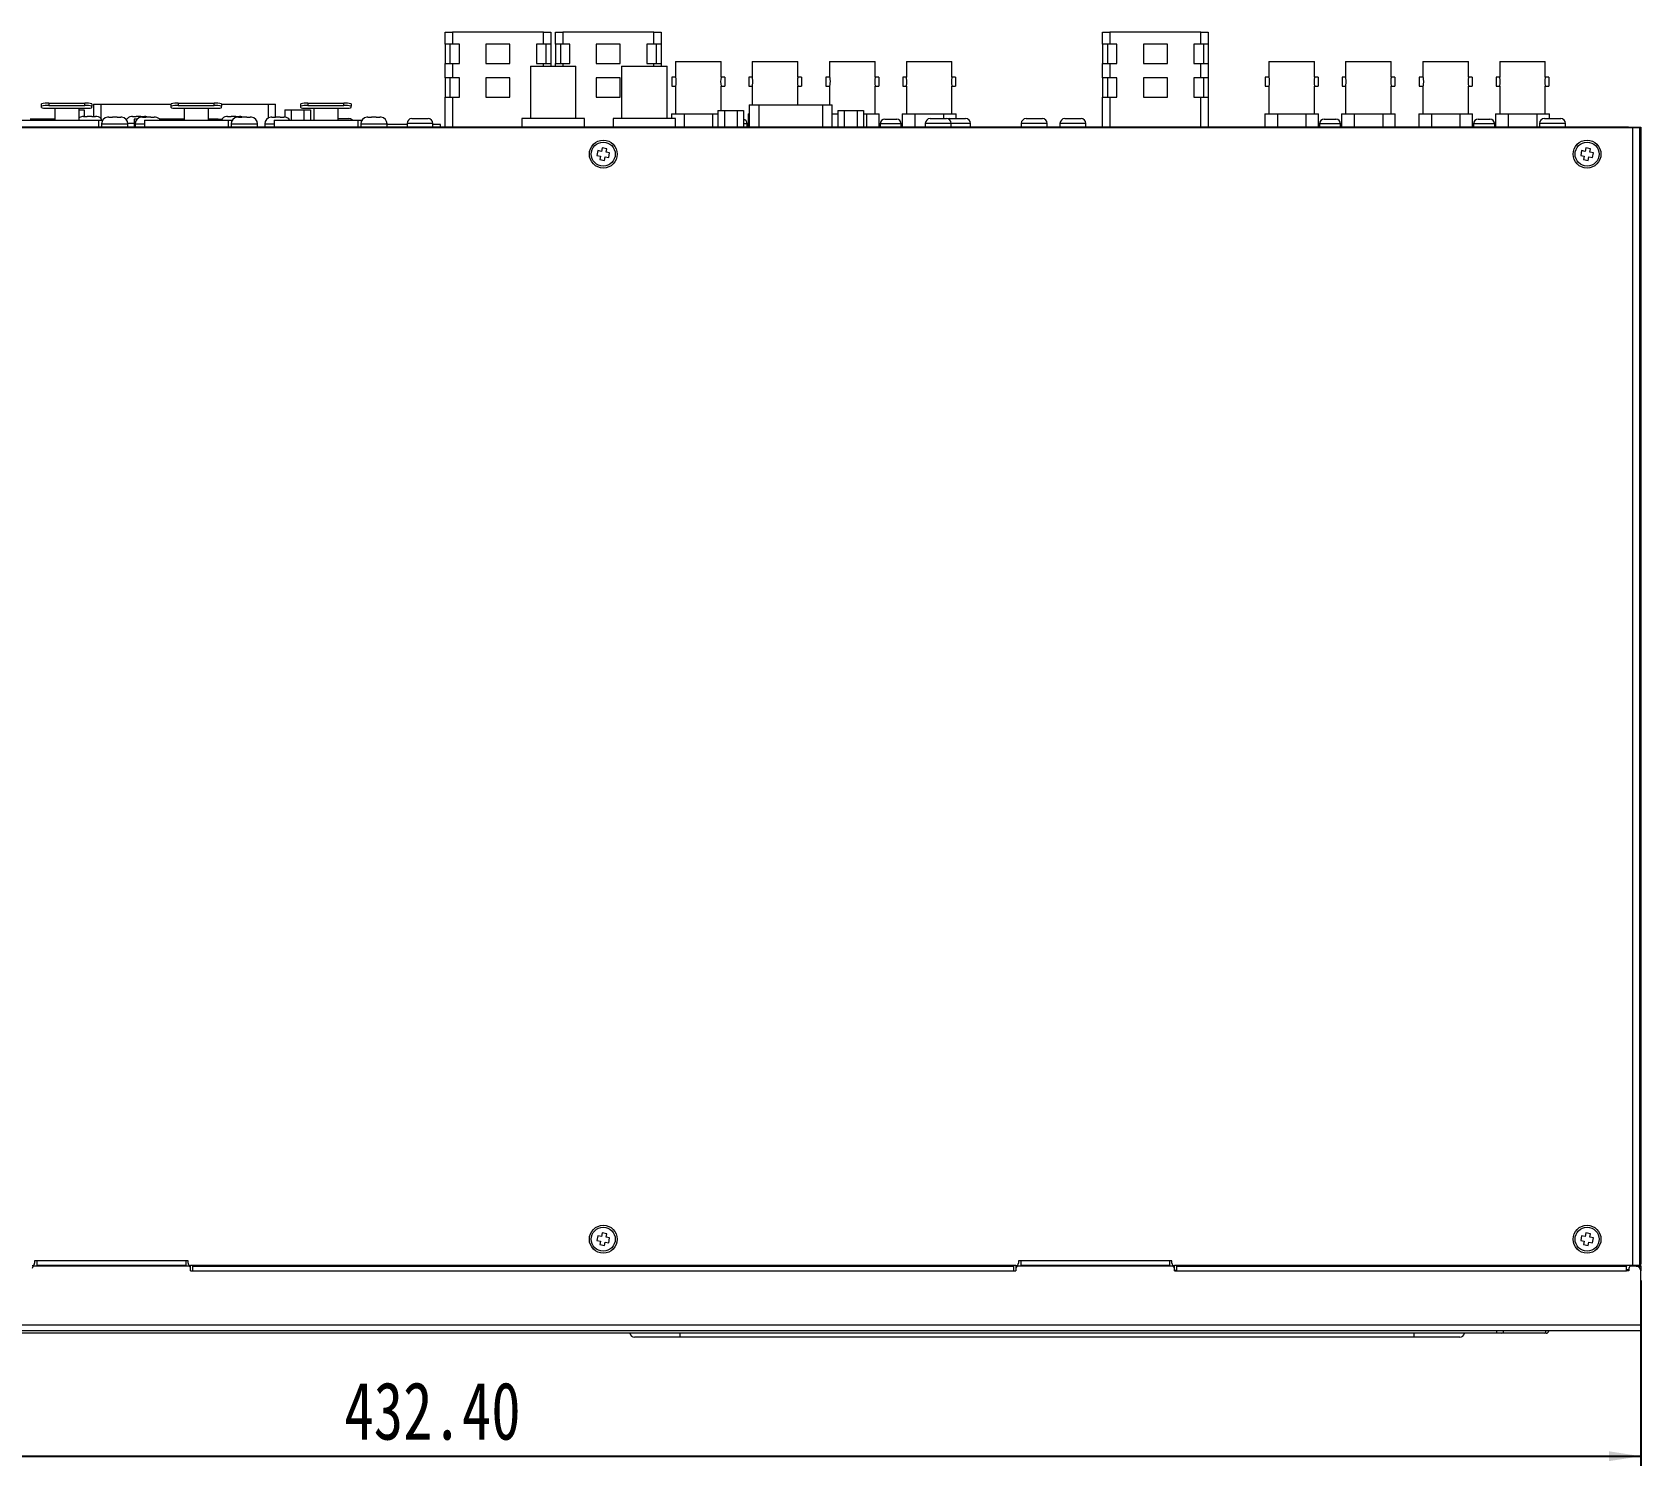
# Model space of a CAD drawing. Header units: millimetres. Extents: x 5 to 589, y 5 to 415.
# Drawn here: x 131.5 to 299.1, y 101.2 to 250.5 of the extents above; entities that cross this region are included whole.
import ezdxf

# ---------------------------------------------------------------- set-up
doc = ezdxf.new("R2010")
doc.units = ezdxf.units.MM
doc.styles.add('SLDTEXTSTYLE0', font='TXT', dxfattribs={"width": 0.75})
doc.dimstyles.new('SLDDIMSTYLE2', dxfattribs={"dimtxt": 6, "dimasz": 3.302, "dimexe": 0, "dimexo": 0.0625, "dimgap": 1.5, "dimtad": 1, "dimlfac": 2, "dimrnd": 1e-09, "dimzin": 4, "dimdsep": 46, "dimtxsty": 'SLDTEXTSTYLE0', "dimsah": 1, "dimcen": 0.09, "dimadec": 0, "dimazin": 1, "dimtfac": 1, "dimtofl": 0, "dimtmove": 0, "dimatfit": 3, "dimfxl": 1, "dimfrac": 2, "dimtolj": 1, "dimtzin": 12, "dimarcsym": 0})

# ---------------------------------------------------------------- blocks, each defined once
blk = doc.blocks.new('_D_2')
for p, q in [((82.92, 120.49), (82.92, 101.19)), ((299.12, 120.49), (299.12, 101.19)), ((82.92, 102.19), (299.12, 102.19))]:
    blk.add_line(p, q)
for points in [[(82.92, 102.19), (86.23, 101.68), (86.23, 102.7)], [(299.12, 102.19), (295.82, 102.7), (295.82, 101.68)]]:
    blk.add_solid(points)
at = {"insert": (164.05, 109.92), "char_height": 6, "attachment_point": 1, "style": 'SLDTEXTSTYLE0'}
blk.add_mtext('432.40', dxfattribs=at)

msp = doc.modelspace()

# ---------------------------------------------------------------- linework, layer by layer
at = {"color": 7, "linetype": 'Continuous', "lineweight": 15}
for p, q in [((174.5513, 249.2405), (174.5513, 250.4905)), ((174.5513, 250.4905), (175.3013, 250.4905)), ((175.3013, 250.4905), (175.3013, 249.2405)), ((184.8013, 250.4905), (175.3013, 250.4905)), ((184.8013, 249.2405), (184.8013, 250.4905)), ((184.8013, 250.4905), (185.5513, 250.4905)), ((185.5513, 250.4905), (185.5513, 249.2405)), ((186.0513, 249.2405), (186.0513, 250.4905)), ((186.0513, 250.4905), (186.8013, 250.4905)), ((186.8013, 250.4905), (186.8013, 249.2405)), ((196.3013, 250.4905), (186.8013, 250.4905)), ((196.3013, 249.2405), (196.3013, 250.4905)), ((196.3013, 250.4905), (197.0513, 250.4905)), ((197.0513, 250.4905), (197.0513, 249.2405)), ((243.0459, 249.2405), (243.0459, 250.4905)), ((243.0459, 250.4905), (243.7959, 250.4905)), ((243.7959, 250.4905), (243.7959, 249.2405)), ((253.2959, 250.4905), (243.7959, 250.4905)), ((253.2959, 249.2405), (253.2959, 250.4905)), ((253.2959, 250.4905), (254.0459, 250.4905)), ((254.0459, 250.4905), (254.0459, 249.2405)), ((175.3013, 249.2405), (174.5513, 249.2405)), ((174.5513, 249.2405), (174.5513, 247.2405)), ((175.0513, 249.2405), (175.0513, 247.2405)), ((176.0513, 249.2405), (175.3013, 249.2405)), ((176.0513, 247.2405), (176.0513, 249.2405)), ((181.3013, 249.2405), (178.8013, 249.2405)), ((178.8013, 249.2405), (178.8013, 247.2405)), ((181.3013, 247.2405), (181.3013, 249.2405)), ((184.8013, 249.2405), (184.0513, 249.2405)), ((184.0513, 249.2405), (184.0513, 247.2405)), ((185.5513, 249.2405), (184.8013, 249.2405)), ((185.0513, 249.2405), (185.0513, 247.2405)), ((185.5513, 249.2405), (185.5513, 247.2405)), ((186.8013, 249.2405), (186.0513, 249.2405)), ((186.0513, 249.2405), (186.0513, 247.2405)), ((186.5513, 249.2405), (186.5513, 247.2405)), ((187.5513, 249.2405), (186.8013, 249.2405)), ((187.5513, 247.2405), (187.5513, 249.2405)), ((192.8013, 249.2405), (190.3013, 249.2405)), ((190.3013, 249.2405), (190.3013, 247.2405)), ((192.8013, 247.2405), (192.8013, 249.2405)), ((196.3013, 249.2405), (195.5513, 249.2405)), ((195.5513, 249.2405), (195.5513, 247.2405)), ((197.0513, 249.2405), (196.3013, 249.2405)), ((196.5513, 249.2405), (196.5513, 247.2405)), ((197.0513, 249.2405), (197.0513, 247.2405)), ((243.7959, 249.2405), (243.0459, 249.2405)), ((243.0459, 249.2405), (243.0459, 247.2405)), ((243.5459, 249.2405), (243.5459, 247.2405)), ((244.5459, 249.2405), (243.7959, 249.2405)), ((244.5459, 247.2405), (244.5459, 249.2405)), ((249.7959, 249.2405), (247.2959, 249.2405)), ((247.2959, 249.2405), (247.2959, 247.2405)), ((249.7959, 247.2405), (249.7959, 249.2405)), ((252.5459, 249.2405), (252.5459, 247.2405)), ((253.2959, 249.2405), (252.5459, 249.2405)), ((254.0459, 249.2405), (253.2959, 249.2405)), ((253.5459, 249.2405), (253.5459, 247.2405)), ((254.0459, 249.2405), (254.0459, 247.2405)), ((174.5513, 245.7405), (174.5513, 247.2405)), ((174.5513, 247.2405), (175.3013, 247.2405)), ((175.3013, 247.2405), (175.3013, 245.7405)), ((175.3013, 247.2405), (176.0513, 247.2405)), ((178.8013, 247.2405), (181.3013, 247.2405)), ((183.4263, 246.9405), (183.4263, 241.4905)), ((183.4263, 246.9405), (188.1763, 246.9405)), ((184.0513, 247.2405), (184.8013, 247.2405)), ((184.8013, 247.2405), (185.5513, 247.2405)), ((185.5513, 247.2405), (185.5513, 246.9405)), ((186.0513, 246.9405), (186.0513, 247.2405)), ((186.0513, 247.2405), (186.8013, 247.2405)), ((186.8013, 247.2405), (187.5513, 247.2405)), ((188.1763, 241.4905), (188.1763, 246.9405)), ((190.3013, 247.2405), (192.8013, 247.2405)), ((192.9263, 246.9405), (192.9263, 241.4905)), ((192.9263, 246.9405), (197.6763, 246.9405)), ((195.5513, 247.2405), (196.3013, 247.2405)), ((196.3013, 247.2405), (197.0513, 247.2405)), ((197.0513, 247.2405), (197.0513, 246.9405)), ((197.6763, 241.4905), (197.6763, 246.9405)), ((198.5513, 247.4405), (198.5513, 245.8155)), ((198.5513, 247.4405), (203.3013, 247.4405)), ((203.3013, 245.8155), (203.3013, 247.4405)), ((206.5513, 247.4405), (206.5513, 245.8093)), ((206.5513, 247.4405), (211.3013, 247.4405)), ((211.3013, 245.8155), (211.3013, 247.4405)), ((214.6013, 247.4405), (214.6013, 245.8155)), ((214.6013, 247.4405), (219.3513, 247.4405)), ((219.3513, 245.8155), (219.3513, 247.4405)), ((222.6013, 247.4405), (222.6013, 245.8093)), ((222.6013, 247.4405), (227.3513, 247.4405)), ((227.3513, 245.8155), (227.3513, 247.4405)), ((243.0459, 245.7405), (243.0459, 247.2405)), ((243.0459, 247.2405), (243.7959, 247.2405)), ((243.7959, 247.2405), (243.7959, 245.7405)), ((243.7959, 247.2405), (244.5459, 247.2405)), ((247.2959, 247.2405), (249.7959, 247.2405)), ((252.5459, 247.2405), (253.2959, 247.2405)), ((253.2959, 245.7405), (253.2959, 247.2405)), ((253.2959, 247.2405), (254.0459, 247.2405)), ((254.0459, 247.2405), (254.0459, 245.7405)), ((260.3709, 247.4405), (260.3709, 245.8155)), ((260.3709, 247.4405), (265.1209, 247.4405)), ((265.1209, 245.8155), (265.1209, 247.4405)), ((268.3709, 247.4405), (268.3709, 245.8093)), ((268.3709, 247.4405), (273.1209, 247.4405)), ((273.1209, 245.8155), (273.1209, 247.4405)), ((276.4209, 247.4405), (276.4209, 245.8155)), ((276.4209, 247.4405), (281.1709, 247.4405)), ((281.1709, 245.8155), (281.1709, 247.4405)), ((284.4209, 247.4405), (284.4209, 245.8093)), ((284.4209, 247.4405), (289.1709, 247.4405)), ((289.1709, 245.8155), (289.1709, 247.4405)), ((175.3013, 245.7405), (174.5513, 245.7405)), ((174.5513, 245.7405), (174.5513, 243.7405)), ((175.0513, 245.7405), (175.0513, 243.7405)), ((176.0513, 245.7405), (175.3013, 245.7405)), ((176.0513, 243.7405), (176.0513, 245.7405)), ((178.8013, 245.7405), (178.8013, 243.7405)), ((181.3013, 245.7405), (178.8013, 245.7405)), ((181.3013, 243.7405), (181.3013, 245.7405)), ((190.3013, 245.7405), (190.3013, 243.7405)), ((192.8013, 245.7405), (190.3013, 245.7405)), ((192.8013, 243.7405), (192.8013, 245.7405)), ((198.5513, 245.8155), (198.1763, 245.8155)), ((198.1763, 245.8155), (198.1763, 244.8655)), ((198.1763, 244.8655), (198.5525, 244.8655)), ((198.5513, 244.8717), (198.5513, 241.9905)), ((203.3001, 244.8655), (203.6763, 244.8655)), ((203.6763, 245.8155), (203.3013, 245.8155)), ((203.3013, 242.3405), (203.3013, 244.8717)), ((203.6763, 245.8155), (203.6763, 244.8655)), ((206.5525, 245.8155), (206.1763, 245.8155)), ((206.1763, 245.8155), (206.1763, 244.8655)), ((206.1763, 244.8655), (206.5513, 244.8655)), ((206.5513, 244.8655), (206.5513, 242.9405)), ((211.3001, 244.8655), (211.6763, 244.8655)), ((211.6763, 245.8155), (211.3013, 245.8155)), ((211.3013, 242.9405), (211.3013, 244.8717)), ((211.6763, 245.8155), (211.6763, 244.8655)), ((214.6013, 245.8155), (214.2263, 245.8155)), ((214.2263, 245.8155), (214.2263, 244.8655)), ((214.2263, 244.8655), (214.6025, 244.8655)), ((214.6013, 244.8717), (214.6013, 242.9405)), ((219.3501, 244.8655), (219.7263, 244.8655)), ((219.7263, 245.8155), (219.3513, 245.8155)), ((219.3513, 241.9905), (219.3513, 244.8717)), ((219.7263, 245.8155), (219.7263, 244.8655)), ((222.6025, 245.8155), (222.2263, 245.8155)), ((222.2263, 245.8155), (222.2263, 244.8655)), ((222.2263, 244.8655), (222.6013, 244.8655)), ((222.6013, 244.8655), (222.6013, 241.9905)), ((227.3501, 244.8655), (227.7263, 244.8655)), ((227.7263, 245.8155), (227.3513, 245.8155)), ((227.3513, 241.9905), (227.3513, 244.8717)), ((227.7263, 245.8155), (227.7263, 244.8655)), ((243.7959, 245.7405), (243.0459, 245.7405)), ((243.0459, 245.7405), (243.0459, 243.7405)), ((243.5459, 245.7405), (243.5459, 243.7405)), ((244.5459, 245.7405), (243.7959, 245.7405)), ((244.5459, 243.7405), (244.5459, 245.7405)), ((247.2959, 245.7405), (247.2959, 243.7405)), ((249.7959, 245.7405), (247.2959, 245.7405)), ((249.7959, 243.7405), (249.7959, 245.7405)), ((253.2959, 245.7405), (252.5459, 245.7405)), ((252.5459, 245.7405), (252.5459, 243.7405)), ((254.0459, 245.7405), (253.2959, 245.7405)), ((253.5459, 245.7405), (253.5459, 243.7405)), ((254.0459, 245.7405), (254.0459, 243.7405)), ((260.3709, 245.8155), (259.9959, 245.8155)), ((259.9959, 245.8155), (259.9959, 244.8655)), ((259.9959, 244.8655), (260.3722, 244.8655)), ((260.3709, 244.8717), (260.3709, 241.9905)), ((265.1197, 244.8655), (265.4959, 244.8655)), ((265.4959, 245.8155), (265.1209, 245.8155)), ((265.1209, 241.9905), (265.1209, 244.8717)), ((265.4959, 245.8155), (265.4959, 244.8655)), ((268.3722, 245.8155), (267.9959, 245.8155)), ((267.9959, 245.8155), (267.9959, 244.8655)), ((267.9959, 244.8655), (268.3709, 244.8655)), ((268.3709, 244.8655), (268.3709, 241.9905)), ((273.1197, 244.8655), (273.4959, 244.8655)), ((273.4959, 245.8155), (273.1209, 245.8155)), ((273.1209, 241.9905), (273.1209, 244.8717)), ((273.4959, 245.8155), (273.4959, 244.8655)), ((276.4209, 245.8155), (276.0459, 245.8155)), ((276.0459, 245.8155), (276.0459, 244.8655)), ((276.0459, 244.8655), (276.4222, 244.8655)), ((276.4209, 244.8717), (276.4209, 241.9905)), ((281.1697, 244.8655), (281.5459, 244.8655)), ((281.5459, 245.8155), (281.1709, 245.8155)), ((281.1709, 241.9905), (281.1709, 244.8717)), ((281.5459, 245.8155), (281.5459, 244.8655)), ((284.4222, 245.8155), (284.0459, 245.8155)), ((284.0459, 245.8155), (284.0459, 244.8655)), ((284.0459, 244.8655), (284.4209, 244.8655)), ((284.4209, 244.8655), (284.4209, 241.9905)), ((289.1697, 244.8655), (289.5459, 244.8655)), ((289.5459, 245.8155), (289.1709, 245.8155)), ((289.1709, 241.9905), (289.1709, 244.8717)), ((289.5459, 245.8155), (289.5459, 244.8655)), ((132.5013, 242.7866), (132.5013, 243.0356)), ((133.2513, 243.101), (133.2513, 242.8519)), ((133.2513, 243.101), (137.0013, 243.101)), ((137.0013, 242.8519), (137.0013, 243.101)), ((137.7513, 243.0356), (137.7513, 242.7866)), ((146.0013, 242.7866), (146.0013, 243.0356)), ((146.7513, 243.101), (146.7513, 242.8519)), ((146.7513, 243.101), (150.5013, 243.101)), ((150.5013, 242.8519), (150.5013, 243.101)), ((151.2513, 243.0356), (151.2513, 242.7866)), ((159.5013, 242.7866), (159.5013, 243.0356)), ((160.2513, 243.101), (160.2513, 242.8519)), ((160.2513, 243.101), (164.0013, 243.101)), ((164.0013, 242.8519), (164.0013, 243.101)), ((164.7513, 243.0356), (164.7513, 242.7866)), ((174.5513, 240.5905), (174.5513, 243.7405)), ((174.5513, 243.7405), (175.3013, 243.7405)), ((175.3013, 243.7405), (176.0513, 243.7405)), ((178.8013, 243.7405), (181.3013, 243.7405)), ((190.3013, 243.7405), (192.8013, 243.7405)), ((243.0459, 240.5905), (243.0459, 243.7405)), ((243.0459, 243.7405), (243.7959, 243.7405)), ((243.7959, 243.7405), (244.5459, 243.7405)), ((247.2959, 243.7405), (249.7959, 243.7405)), ((252.5459, 243.7405), (253.2959, 243.7405)), ((253.2959, 243.7405), (254.0459, 243.7405)), ((254.0459, 243.7405), (254.0459, 240.5905)), ((133.8763, 241.4155), (131.3129, 241.4155)), ((132.5013, 242.6342), (132.5013, 242.7866)), ((132.6923, 242.5905), (133.8763, 242.5905)), ((133.2513, 242.8519), (137.0013, 242.8519)), ((133.8763, 242.5905), (136.3763, 242.5905)), ((133.8763, 242.5905), (133.8763, 241.3405)), ((136.3763, 242.5905), (137.5603, 242.5905)), ((136.3763, 242.5905), (136.3763, 241.3405)), ((136.3763, 242.3905), (136.9542, 242.3905)), ((136.8842, 241.7155), (137.2563, 241.7155)), ((136.9542, 242.3905), (136.9542, 241.7155)), ((137.2584, 241.7063), (137.2563, 241.7155)), ((137.7513, 242.6342), (137.7513, 242.7866)), ((137.7563, 241.7155), (137.7542, 241.7063)), ((137.7563, 241.7155), (138.1284, 241.7155)), ((137.9259, 242.9905), (137.9259, 241.7155)), ((137.9259, 242.9905), (138.6759, 242.9905)), ((138.25, 241.7063), (138.1284, 241.7155)), ((138.6759, 242.9905), (146.0013, 242.9905)), ((139.5042, 241.6405), (139.3826, 241.6313)), ((139.5042, 241.6405), (139.8763, 241.6405)), ((139.8784, 241.6313), (139.8763, 241.6405)), ((140.3763, 241.6405), (140.3742, 241.6313)), ((140.3763, 241.6405), (140.7484, 241.6405)), ((140.87, 241.6313), (140.7484, 241.6405)), ((141.9842, 241.7155), (142.3563, 241.7155)), ((142.1563, 241.4155), (142.1563, 240.5905)), ((142.4397, 241.4155), (142.1563, 241.4155)), ((142.3584, 241.7063), (142.3563, 241.7155)), ((142.8563, 241.7155), (142.8542, 241.7063)), ((142.8563, 241.7155), (143.2284, 241.7155)), ((143.0042, 241.6405), (142.8826, 241.6313)), ((143.0042, 241.6405), (143.3763, 241.6405)), ((143.35, 241.7063), (143.2284, 241.7155)), ((143.3784, 241.6313), (143.3763, 241.6405)), ((143.8763, 241.6405), (143.8742, 241.6313)), ((143.8763, 241.6405), (144.2484, 241.6405)), ((144.37, 241.6313), (144.2484, 241.6405)), ((147.3763, 241.4155), (144.8129, 241.4155)), ((146.0013, 242.6342), (146.0013, 242.7866)), ((146.1923, 242.5905), (147.3763, 242.5905)), ((146.7513, 242.8519), (150.5013, 242.8519)), ((147.3763, 242.5905), (149.8763, 242.5905)), ((147.3763, 242.5905), (147.3763, 241.3405)), ((149.8763, 242.5905), (151.0603, 242.5905)), ((149.8763, 242.5905), (149.8763, 241.3405)), ((150.9104, 241.4155), (149.8763, 241.4155)), ((150.9104, 241.3405), (150.9104, 241.4155)), ((150.9104, 241.4155), (151.259, 241.4155)), ((151.2513, 242.9905), (156.1267, 242.9905)), ((151.2513, 242.6342), (151.2513, 242.7866)), ((151.8842, 241.7155), (152.2563, 241.7155)), ((152.2584, 241.7063), (152.2563, 241.7155)), ((152.7563, 241.7155), (152.7542, 241.7063)), ((152.7563, 241.7155), (153.1284, 241.7155)), ((153.0042, 241.6405), (152.8826, 241.6313)), ((153.0042, 241.6405), (153.3763, 241.6405)), ((153.25, 241.7063), (153.1284, 241.7155)), ((153.3784, 241.6313), (153.3763, 241.6405)), ((153.8763, 241.6405), (153.8742, 241.6313)), ((153.8763, 241.6405), (154.2484, 241.6405)), ((154.37, 241.6313), (154.2484, 241.6405)), ((156.1267, 242.9905), (156.8767, 242.9905)), ((156.5042, 241.6405), (156.3826, 241.6313)), ((156.5042, 241.6405), (156.8763, 241.6405)), ((156.8784, 241.6313), (156.8763, 241.6405)), ((156.8767, 241.6405), (156.8767, 242.9905)), ((157.3763, 241.6405), (157.3742, 241.6313)), ((157.3763, 241.6405), (157.7484, 241.6405)), ((157.87, 241.6313), (157.7484, 241.6405)), ((157.8484, 242.3905), (157.8484, 241.6337)), ((157.8484, 242.3905), (158.5124, 242.3905)), ((158.5124, 242.3905), (158.5124, 241.3405)), ((158.5124, 242.3905), (159.8403, 242.3905)), ((159.5013, 242.6342), (159.5013, 242.7866)), ((159.6923, 242.5905), (160.8763, 242.5905)), ((159.8403, 242.3905), (159.8403, 241.3405)), ((159.8403, 242.3905), (160.5042, 242.3905)), ((160.2513, 242.8519), (164.0013, 242.8519)), ((160.5042, 242.3905), (160.5042, 241.3405)), ((160.8763, 242.5905), (163.3763, 242.5905)), ((160.8763, 242.5905), (160.8763, 241.3405)), ((163.3763, 242.5905), (164.5603, 242.5905)), ((163.3763, 242.5905), (163.3763, 241.3405)), ((163.3763, 241.4905), (164.5263, 241.4905)), ((164.7513, 242.6342), (164.7513, 242.7866)), ((166.5042, 241.6405), (166.3826, 241.6313)), ((166.5042, 241.6405), (166.8763, 241.6405)), ((166.8784, 241.6313), (166.8763, 241.6405)), ((167.3763, 241.6405), (167.3742, 241.6313)), ((167.3763, 241.6405), (167.7484, 241.6405)), ((167.87, 241.6313), (167.7484, 241.6405)), ((171.0763, 241.4905), (172.7253, 241.4905)), ((172.7253, 241.4905), (172.7763, 241.4905)), ((182.5513, 241.4905), (182.5513, 240.5905)), ((185.8013, 241.4905), (182.5513, 241.4905)), ((189.0513, 241.4905), (185.8013, 241.4905)), ((189.0513, 240.5905), (189.0513, 241.4905)), ((192.0513, 241.4905), (192.0513, 240.5905)), ((195.3013, 241.4905), (192.0513, 241.4905)), ((198.5513, 241.4905), (195.3013, 241.4905)), ((198.1263, 241.9905), (198.1263, 241.4905)), ((198.1263, 241.9905), (199.4433, 241.9905)), ((198.5513, 240.5905), (198.5513, 241.4905)), ((199.4433, 241.9905), (199.4433, 240.5905)), ((199.4433, 241.9905), (200.9263, 241.9905)), ((200.9263, 241.9905), (202.4093, 241.9905)), ((202.4093, 241.9905), (202.4093, 240.5905)), ((202.4093, 241.9905), (202.9734, 241.9905)), ((202.9734, 242.3405), (202.9734, 240.5905)), ((202.9734, 242.3405), (203.6374, 242.3405)), ((203.6374, 242.3405), (203.6374, 240.5905)), ((203.6374, 242.3405), (204.9653, 242.3405)), ((204.9653, 242.3405), (204.9653, 240.5905)), ((204.9653, 242.3405), (205.6292, 242.3405)), ((205.6292, 242.3405), (205.6292, 240.5905)), ((206.1263, 241.9905), (206.1263, 240.5905)), ((206.1263, 241.9905), (206.2326, 241.9905)), ((206.2326, 242.9405), (206.2326, 240.5905)), ((206.2326, 242.9405), (207.2326, 242.9405)), ((207.2326, 242.9405), (213.87, 242.9405)), ((213.87, 242.9405), (214.87, 242.9405)), ((214.87, 240.5905), (214.87, 242.9405)), ((214.87, 241.9905), (215.4933, 241.9905)), ((215.4734, 242.3405), (215.4734, 240.5905)), ((215.4734, 242.3405), (216.1374, 242.3405)), ((216.1374, 242.3405), (216.1374, 240.5905)), ((216.1374, 242.3405), (217.4653, 242.3405)), ((217.4653, 242.3405), (217.4653, 240.5905)), ((217.4653, 242.3405), (218.1292, 242.3405)), ((218.1292, 242.3405), (218.1292, 240.5905)), ((218.1292, 241.9905), (218.4593, 241.9905)), ((218.4593, 241.9905), (218.4593, 240.5905)), ((218.4593, 241.9905), (219.7763, 241.9905)), ((219.7763, 240.5905), (219.7763, 241.9905)), ((220.3513, 241.4351), (220.4309, 241.4405)), ((220.4309, 241.4405), (220.7263, 241.4405)), ((220.7263, 241.4405), (220.7263, 241.4351)), ((220.7263, 241.4351), (221.2263, 241.4351)), ((221.2263, 241.4351), (221.2263, 241.4405)), ((221.2263, 241.4405), (221.5217, 241.4405)), ((221.5217, 241.4405), (221.6013, 241.4351)), ((222.1763, 241.9905), (222.1763, 240.5905)), ((222.1763, 241.9905), (223.4933, 241.9905)), ((223.4933, 241.9905), (223.4933, 240.5905)), ((223.4933, 241.9905), (224.9763, 241.9905)), ((224.9763, 241.9905), (226.4593, 241.9905)), ((225.0763, 241.4905), (226.7253, 241.4905)), ((226.4593, 241.9905), (226.4593, 241.4905)), ((226.4593, 241.9905), (227.7763, 241.9905)), ((226.7253, 241.4905), (226.7763, 241.4905)), ((227.0763, 241.4905), (228.7763, 241.4905)), ((227.7763, 241.4905), (227.7763, 241.9905)), ((235.0734, 241.4905), (236.7224, 241.4905)), ((236.7224, 241.4905), (236.7734, 241.4905)), ((239.1059, 241.4905), (240.7549, 241.4905)), ((240.7549, 241.4905), (240.8059, 241.4905)), ((259.9459, 241.9905), (259.9459, 240.5905)), ((259.9459, 241.9905), (261.2629, 241.9905)), ((261.2629, 241.9905), (261.2629, 240.5905)), ((261.2629, 241.9905), (262.7459, 241.9905)), ((262.7459, 241.9905), (264.229, 241.9905)), ((264.229, 241.9905), (264.229, 240.5905)), ((264.229, 241.9905), (265.5459, 241.9905)), ((265.5459, 240.5905), (265.5459, 241.9905)), ((266.1209, 241.4351), (266.2005, 241.4405)), ((266.2005, 241.4405), (266.4959, 241.4405)), ((266.4959, 241.4405), (266.4959, 241.4351)), ((266.4959, 241.4351), (266.9959, 241.4351)), ((266.9959, 241.4351), (266.9959, 241.4405)), ((266.9959, 241.4405), (267.2914, 241.4405)), ((267.2914, 241.4405), (267.3709, 241.4351)), ((267.9459, 241.9905), (267.9459, 240.5905)), ((267.9459, 241.9905), (269.2629, 241.9905)), ((269.2629, 241.9905), (269.2629, 240.5905)), ((269.2629, 241.9905), (270.7459, 241.9905)), ((270.7459, 241.9905), (272.229, 241.9905)), ((272.229, 241.9905), (272.229, 240.5905)), ((272.229, 241.9905), (273.5459, 241.9905)), ((273.5459, 240.5905), (273.5459, 241.9905)), ((275.9959, 241.9905), (275.9959, 240.5905)), ((275.9959, 241.9905), (277.3129, 241.9905)), ((277.3129, 241.9905), (277.3129, 240.5905)), ((277.3129, 241.9905), (278.7959, 241.9905)), ((278.7959, 241.9905), (280.279, 241.9905)), ((280.279, 241.9905), (280.279, 240.5905)), ((280.279, 241.9905), (281.5959, 241.9905)), ((281.5959, 240.5905), (281.5959, 241.9905)), ((282.1709, 241.4351), (282.2505, 241.4405)), ((282.2505, 241.4405), (282.5459, 241.4405)), ((282.5459, 241.4405), (282.5459, 241.4351)), ((282.5459, 241.4351), (283.0459, 241.4351)), ((283.0459, 241.4351), (283.0459, 241.4405)), ((283.0459, 241.4405), (283.3414, 241.4405)), ((283.3414, 241.4405), (283.4209, 241.4351)), ((283.9959, 241.9905), (283.9959, 240.5905)), ((283.9959, 241.9905), (285.3129, 241.9905)), ((285.3129, 241.9905), (285.3129, 240.5905)), ((285.3129, 241.9905), (286.7959, 241.9905)), ((286.7959, 241.9905), (288.279, 241.9905)), ((288.279, 241.9905), (288.279, 240.5905)), ((288.279, 241.9905), (289.5959, 241.9905)), ((289.0734, 241.4905), (290.7224, 241.4905)), ((289.5959, 241.4905), (289.5959, 241.9905)), ((290.7224, 241.4905), (290.7734, 241.4905)), ((298.2734, 240.5401), (83.7734, 240.5401)), ((297.8234, 240.5905), (84.2234, 240.5905)), ((129.7263, 241.3405), (138.4804, 241.3405)), ((138.4804, 240.5905), (138.4804, 241.3405)), ((138.4804, 241.3405), (138.879, 241.3405)), ((138.7513, 240.9359), (138.7513, 240.5905)), ((141.5013, 240.5905), (141.5013, 240.9359)), ((141.5013, 240.6155), (142.1563, 240.6155)), ((141.8313, 240.6155), (141.8313, 240.5905)), ((142.2513, 240.9359), (142.2513, 240.5905)), ((143.2263, 241.3405), (143.2263, 240.5905)), ((143.2263, 241.3405), (151.9804, 241.3405)), ((151.9804, 240.5905), (151.9804, 241.3405)), ((151.9804, 241.3405), (152.379, 241.3405)), ((152.2513, 240.9359), (152.2513, 240.5905)), ((155.0013, 240.5905), (155.0013, 240.9359)), ((155.7513, 240.9359), (155.7513, 240.5905)), ((156.7263, 241.3405), (156.7263, 240.5905)), ((156.7263, 241.3405), (165.4804, 241.3405)), ((165.4804, 240.5905), (165.4804, 241.3405)), ((165.4804, 241.3405), (165.879, 241.3405)), ((165.7513, 240.9359), (165.7513, 240.5905)), ((168.5013, 240.5905), (168.5013, 240.9359)), ((170.5763, 240.8655), (168.5013, 240.8655)), ((170.5763, 240.9904), (170.5763, 240.5905)), ((173.2763, 240.5905), (173.2763, 240.9904)), ((174.0513, 240.8655), (173.2763, 240.8655)), ((174.0513, 240.5905), (174.0513, 240.8655)), ((206.0263, 240.5905), (206.0263, 240.9405)), ((219.8763, 240.9405), (219.8763, 240.5905)), ((222.0763, 240.5905), (222.0763, 240.9405)), ((224.5763, 240.9904), (224.5763, 240.5905)), ((227.2763, 240.5905), (227.2763, 240.9904)), ((229.2763, 240.5905), (229.2763, 240.9904)), ((234.5734, 240.9904), (234.5734, 240.5905)), ((237.2734, 240.5905), (237.2734, 240.9904)), ((238.6059, 240.9904), (238.6059, 240.5905)), ((241.3059, 240.5905), (241.3059, 240.9904)), ((265.6459, 240.9405), (265.6459, 240.5905)), ((267.8459, 240.5905), (267.8459, 240.9405)), ((281.6959, 240.9405), (281.6959, 240.5905)), ((283.8959, 240.5905), (283.8959, 240.9405)), ((288.5734, 240.9904), (288.5734, 240.5905)), ((291.2734, 240.5905), (291.2734, 240.9904)), ((297.8234, 240.5401), (297.8234, 240.5905)), ((297.8234, 240.5905), (297.9734, 240.5905)), ((297.9734, 240.5905), (298.4734, 240.5905)), ((297.9734, 240.5401), (297.9734, 240.5905)), ((298.2734, 122.0401), (298.2734, 240.5401)), ((299.0234, 240.5401), (298.2734, 240.5401)), ((298.4734, 240.5905), (298.4734, 240.5401)), ((298.4734, 240.5905), (298.6234, 240.5905)), ((298.6234, 240.5905), (299.1234, 240.5905)), ((299.0234, 122.0401), (299.0234, 240.5401)), ((299.1234, 240.5905), (299.1234, 122.2405)), ((190.4558, 238.1519), (190.3629, 237.6606)), ((190.8242, 238.0822), (190.4558, 238.1519)), ((190.8939, 238.4507), (190.8242, 238.0822)), ((191.3852, 238.3578), (190.8939, 238.4507)), ((191.3155, 237.9893), (191.3852, 238.3578)), ((292.9558, 238.1519), (292.8629, 237.6606)), ((293.3242, 238.0822), (292.9558, 238.1519)), ((293.3939, 238.4507), (293.3242, 238.0822)), ((293.8852, 238.3578), (293.3939, 238.4507)), ((293.8155, 237.9893), (293.8852, 238.3578)), ((190.3629, 237.6606), (190.7313, 237.5909)), ((190.7313, 237.5909), (190.6616, 237.2224)), ((190.6616, 237.2224), (191.1529, 237.1295)), ((191.1529, 237.1295), (191.2226, 237.498)), ((191.2226, 237.498), (191.5911, 237.4283)), ((191.684, 237.9196), (191.3155, 237.9893)), ((191.5911, 237.4283), (191.684, 237.9196)), ((292.8629, 237.6606), (293.2313, 237.5909)), ((293.2313, 237.5909), (293.1617, 237.2224)), ((293.1617, 237.2224), (293.6529, 237.1295)), ((293.6529, 237.1295), (293.7226, 237.498)), ((293.7226, 237.498), (294.0911, 237.4283)), ((294.184, 237.9196), (293.8155, 237.9893)), ((294.0911, 237.4283), (294.184, 237.9196)), ((190.4558, 125.1519), (190.3629, 124.6606)), ((190.3629, 124.6606), (190.7313, 124.5909)), ((190.8242, 125.0822), (190.4558, 125.1519)), ((190.7313, 124.5909), (190.6616, 124.2224)), ((190.6616, 124.2224), (191.1529, 124.1295)), ((190.8939, 125.4507), (190.8242, 125.0822)), ((191.3852, 125.3578), (190.8939, 125.4507)), ((191.1529, 124.1295), (191.2226, 124.498)), ((191.2226, 124.498), (191.5911, 124.4283)), ((191.3155, 124.9893), (191.3852, 125.3578)), ((191.684, 124.9196), (191.3155, 124.9893)), ((191.5911, 124.4283), (191.684, 124.9196)), ((292.9558, 125.1519), (292.8629, 124.6606)), ((292.8629, 124.6606), (293.2313, 124.5909)), ((293.3242, 125.0822), (292.9558, 125.1519)), ((293.2313, 124.5909), (293.1617, 124.2224)), ((293.1617, 124.2224), (293.6529, 124.1295)), ((293.3939, 125.4507), (293.3242, 125.0822)), ((293.8852, 125.3578), (293.3939, 125.4507)), ((293.6529, 124.1295), (293.7226, 124.498)), ((293.7226, 124.498), (294.0911, 124.4283)), ((293.8155, 124.9893), (293.8852, 125.3578)), ((294.184, 124.9196), (293.8155, 124.9893)), ((294.0911, 124.4283), (294.184, 124.9196)), ((132.0234, 122.5401), (131.7734, 122.5401)), ((131.7734, 122.5401), (131.7734, 122.2901)), ((147.5234, 122.5401), (132.0234, 122.5401)), ((132.0234, 122.5401), (132.0234, 122.0401)), ((147.7734, 122.5401), (147.5234, 122.5401)), ((147.5234, 122.5401), (147.5234, 122.0401)), ((147.7734, 122.2901), (147.7734, 122.5401)), ((234.5234, 122.5401), (234.2734, 122.5401)), ((234.2734, 122.5401), (234.2734, 122.2901)), ((250.0234, 122.5401), (234.5234, 122.5401)), ((234.5234, 122.5401), (234.5234, 122.0401)), ((250.2734, 122.5401), (250.0234, 122.5401)), ((250.0234, 122.5401), (250.0234, 122.0401)), ((250.2734, 122.2901), (250.2734, 122.5401)), ((147.7734, 121.9905), (131.7734, 121.9905)), ((147.5234, 122.0401), (132.0234, 122.0401)), ((132.0234, 121.9905), (132.0234, 122.0401)), ((147.5234, 122.0401), (147.5234, 121.9905)), ((148.0234, 121.7405), (148.0234, 122.0401)), ((234.0234, 122.0401), (148.0234, 122.0401)), ((148.0234, 121.4905), (148.0234, 121.7405)), ((148.0234, 121.4905), (148.2734, 121.4905)), ((148.2734, 121.9905), (148.2734, 122.0401)), ((148.2734, 121.9905), (233.7734, 121.9905)), ((148.2734, 121.4905), (148.2734, 121.9905)), ((148.2734, 121.4905), (233.7734, 121.4905)), ((233.7734, 122.0401), (233.7734, 121.9905)), ((233.7734, 121.9905), (233.7734, 121.4905)), ((233.7734, 121.4905), (234.0234, 121.4905)), ((234.0234, 122.0401), (234.0234, 121.7405)), ((234.0234, 121.7405), (234.0234, 121.4905)), ((250.2734, 121.9905), (234.2734, 121.9905)), ((250.0234, 122.0401), (234.5234, 122.0401)), ((234.5234, 121.9905), (234.5234, 122.0401)), ((250.0234, 122.0401), (250.0234, 121.9905)), ((250.5234, 121.7405), (250.5234, 122.0401)), ((298.2734, 122.0401), (250.5234, 122.0401)), ((250.5234, 121.4905), (250.5234, 121.7405)), ((250.7734, 121.5405), (250.5234, 121.5405)), ((250.5234, 121.4905), (250.7734, 121.4905)), ((250.7734, 121.9905), (250.7734, 122.0401)), ((250.7734, 121.9905), (297.6234, 121.9905)), ((250.7734, 121.4905), (250.7734, 121.9905)), ((250.7734, 121.4905), (297.6234, 121.4905)), ((297.6234, 122.0401), (297.6234, 121.9905)), ((297.6234, 121.4905), (297.6234, 121.9905)), ((297.6234, 121.6405), (297.8734, 121.6405)), ((297.8734, 121.5405), (297.6234, 121.5405)), ((297.8734, 121.4905), (297.6234, 121.4905)), ((297.8734, 121.7405), (297.8734, 121.4905)), ((298.1234, 121.9905), (298.1234, 122.0401)), ((298.6234, 121.9905), (298.1234, 121.9905)), ((299.0234, 122.0401), (298.2734, 122.0401)), ((298.6234, 122.0401), (298.6234, 121.9905)), ((298.6234, 121.9905), (299.1234, 121.9905)), ((299.0234, 122.2405), (299.1234, 122.2405)), ((299.1234, 121.9905), (299.1234, 122.2405)), ((299.1234, 121.9905), (299.1234, 121.4905)), ((299.1234, 115.8405), (299.1234, 121.4905)), ((299.1234, 115.8405), (82.9234, 115.8405)), ((299.1234, 115.2405), (299.1234, 115.8405)), ((299.1234, 115.2405), (82.9234, 115.2405)), ((284.1092, 114.9905), (97.9376, 114.9905)), ((199.0234, 114.5905), (194.2734, 114.5905)), ((275.5234, 114.5905), (199.0234, 114.5905)), ((280.2734, 114.5905), (275.5234, 114.5905)), ((284.1092, 114.9905), (284.1092, 115.2405)), ((284.6396, 114.9905), (284.1092, 114.9905)), ((289.0538, 114.9905), (284.6396, 114.9905)), ((289.2734, 114.9905), (289.0538, 114.9905))]:
    msp.add_line(p, q, dxfattribs=at)
at = {"color": 8, "linetype": 'Continuous', "lineweight": 15}
for p, q in [((184.8013, 246.9405), (184.8013, 247.2405)), ((186.8013, 247.2405), (186.8013, 246.9405)), ((196.3013, 246.9405), (196.3013, 247.2405)), ((175.3013, 243.7405), (175.3013, 240.5905)), ((243.7959, 243.7405), (243.7959, 240.5905)), ((253.2959, 240.5905), (253.2959, 243.7405)), ((138.6759, 242.9905), (138.6759, 241.5082)), ((156.1267, 242.9905), (156.1267, 241.5589)), ((207.2326, 242.9405), (207.2326, 240.5905)), ((213.87, 242.9405), (213.87, 240.5905)), ((138.7513, 240.9359), (140.1263, 240.9359)), ((140.1263, 240.9359), (141.5013, 240.9359)), ((141.4973, 241.0109), (142.1563, 241.0109)), ((142.2513, 240.9359), (143.2263, 240.9359)), ((152.2513, 240.9359), (153.6263, 240.9359)), ((153.6263, 240.9359), (155.0013, 240.9359)), ((155.7513, 240.9359), (156.7263, 240.9359)), ((165.7513, 240.9359), (167.1263, 240.9359)), ((167.1263, 240.9359), (168.5013, 240.9359)), ((173.2763, 240.9904), (170.5763, 240.9904)), ((206.0263, 240.9405), (205.6292, 240.9405)), ((222.0763, 240.9405), (219.8763, 240.9405)), ((227.2763, 240.9904), (224.5763, 240.9904)), ((229.2763, 240.9904), (227.2763, 240.9904)), ((237.2734, 240.9904), (234.5734, 240.9904)), ((241.3059, 240.9904), (238.6059, 240.9904)), ((267.8459, 240.9405), (265.6459, 240.9405)), ((283.8959, 240.9405), (281.6959, 240.9405)), ((291.2734, 240.9904), (288.5734, 240.9904)), ((298.6234, 240.5905), (298.6234, 240.5401)), ((199.0234, 114.5905), (199.0234, 114.9905)), ((275.5234, 114.5905), (275.5234, 114.9905))]:
    msp.add_line(p, q, dxfattribs=at)
at = {"color": 7, "linetype": 'Continuous', "lineweight": 15, "flags": 128}
for points in [[(143.5825, 241.6457), (143.4792, 241.6858), (143.3532, 241.7113)], [(153.4853, 241.6443), (153.3792, 241.6858), (153.2532, 241.7113)], [(227.0763, 241.4905), (226.9788, 241.4808), (226.9263, 241.4674)], [(297.8234, 240.5905), (297.9698, 240.576), (297.9734, 240.5753)]]:
    msp.add_lwpolyline(points, dxfattribs=at)
at = {"color": 7, "linetype": 'Continuous', "lineweight": 15}
for centre, radius in [((191.0234, 237.7901), 1.45), ((191.0234, 237.7901), 1.25), ((293.5234, 237.7901), 1.45), ((293.5234, 237.7901), 1.25), ((191.0234, 124.7901), 1.45), ((191.0234, 124.7901), 1.25), ((293.5234, 124.7901), 1.45), ((293.5234, 124.7901), 1.25)]:
    msp.add_circle(centre, radius, dxfattribs=at)
for centre, radius, start, end in [((205.651, 245.3405), 2.3973, 168.572472, 191.278382), ((221.7008, 245.3405), 2.397, 168.571415, 191.279552), ((267.4704, 245.3405), 2.397, 168.571191, 191.27955), ((283.5204, 245.3405), 2.397, 168.571191, 191.27955), ((133.0652, 240.9007), 2.2081, 85.165996, 104.796818), ((137.1874, 240.9008), 2.2081, 75.203174, 94.833963), ((146.5652, 240.9008), 2.2081, 85.166037, 104.796826), ((150.6874, 240.9007), 2.2081, 75.203182, 94.834004), ((160.0652, 240.9007), 2.2081, 85.166206, 104.796608), ((164.1874, 240.9007), 2.2081, 75.203178, 94.833983), ((133.0652, 240.6513), 2.2085, 85.166735, 104.79382), ((136.8358, 241.0109), 0.7045, 96.211825, 130.711621), ((137.1874, 240.6513), 2.2085, 75.206172, 94.833224), ((138.1768, 241.0109), 0.7045, 27.887235, 83.775452), ((139.4558, 240.9359), 0.7045, 96.211825, 180), ((140.7968, 240.9359), 0.7045, 0, 83.775452), ((141.9358, 241.0109), 0.7045, 96.211825, 147.87616), ((142.9558, 240.9359), 0.7045, 96.211825, 180), ((144.2968, 240.9359), 0.7045, 35.04267, 83.775452), ((146.5652, 240.6513), 2.2085, 85.166776, 104.793828), ((150.6874, 240.6513), 2.2085, 75.20618, 94.833265), ((151.8358, 241.0109), 0.7045, 96.211825, 152.112765), ((152.9558, 240.9359), 0.7045, 96.211825, 180), ((154.2968, 240.9359), 0.7045, 0, 83.775452), ((156.4558, 240.9359), 0.7045, 96.211825, 180), ((157.7968, 240.9359), 0.7045, 35.04267, 83.775452), ((160.0652, 240.6512), 2.2085, 85.166944, 104.79361), ((164.1874, 240.6513), 2.2085, 75.206176, 94.833245), ((164.5263, 240.9905), 0.5, 44.427004, 90), ((166.4558, 240.9359), 0.7045, 96.211825, 180), ((167.7968, 240.9359), 0.7045, 0, 83.775452), ((171.0763, 240.9905), 0.5, 90, 180), ((172.7763, 240.9905), 0.5, 0, 90), ((205.5263, 240.9405), 0.5, 0, 78.123008), ((220.3763, 240.9405), 0.5, 90, 180), ((221.5763, 240.9405), 0.5, 0, 90), ((225.0763, 240.9905), 0.5, 90, 180), ((226.7763, 240.9905), 0.5, 0, 90), ((228.7763, 240.9905), 0.5, 0, 90), ((235.0734, 240.9905), 0.5, 90, 180), ((236.7734, 240.9905), 0.5, 0, 90), ((239.1059, 240.9905), 0.5, 90, 180), ((240.8059, 240.9905), 0.5, 0, 90), ((266.1459, 240.9405), 0.5, 90, 180), ((267.3459, 240.9405), 0.5, 0, 90), ((282.1959, 240.9405), 0.5, 90, 180), ((283.3959, 240.9405), 0.5, 0, 90), ((289.0734, 240.9905), 0.5, 90, 180), ((290.7734, 240.9905), 0.5, 0, 90), ((131.5234, 122.2901), 0.25, 270, 360), ((131.7734, 121.7405), 0.25, 90, 180), ((148.0234, 122.2901), 0.25, 180, 270), ((147.7734, 121.7405), 0.25, 0, 90), ((234.0234, 122.2901), 0.25, 270, 0), ((234.2734, 121.7405), 0.25, 90, 180), ((250.5234, 122.2901), 0.25, 180, 270), ((250.2734, 121.7405), 0.25, 0, 90), ((298.1234, 121.7405), 0.25, 90, 180), ((298.6234, 121.4905), 0.5, 0, 90), ((194.2734, 115.0905), 0.5, 191.536959, 270), ((280.2734, 115.0905), 0.5, 270, 348.463041), ((284.5954, 115.2092), 0.2232, 281.420182, 8.05006), ((289.0096, 115.2092), 0.2232, 281.42142, 8.048822), ((289.2734, 115.2405), 0.25, 270, 0)]:
    msp.add_arc(centre, radius, start, end, dxfattribs=at)
for centre, start_param, end_param in [((133.2513, 242.6342), 3.14159265, 3.87132031), ((137.0013, 242.6342), 5.55345765, 6.28318531), ((146.7513, 242.6342), 3.14159265, 3.87132031), ((150.5013, 242.6342), 5.55345765, 6.28318531), ((160.2513, 242.6342), 3.14159265, 3.87132031), ((164.0013, 242.6342), 5.55345765, 6.28318531)]:
    msp.add_ellipse(centre, major_axis=(0.75, 0), ratio=0.08748866, start_param=start_param, end_param=end_param, dxfattribs=at)
for points, knots in [([(198.5513, 245.8155), (198.5524, 245.8103), (198.5545, 245.8), (198.5692, 245.7199), (198.586, 245.6012), (198.5985, 245.4513), (198.6006, 245.2897), (198.5918, 245.1354), (198.5758, 245.0027), (198.5601, 244.9097), (198.551, 244.864), (198.5522, 244.87), (198.5525, 244.8717)], [0, 0, 0, 0, 0.10592904, 0.21181069, 0.31897558, 0.42709179, 0.53378153, 0.63887504, 0.74469678, 0.85241626, 0.9602836, 1, 1, 1, 1]), ([(206.5513, 244.8655), (206.5524, 244.8706), (206.5545, 244.8809), (206.5692, 244.961), (206.586, 245.0797), (206.5985, 245.2296), (206.6006, 245.3912), (206.5918, 245.5455), (206.5758, 245.6782), (206.5601, 245.7712), (206.551, 245.8169), (206.5522, 245.8109), (206.5525, 245.8093)], [0, 0, 0, 0, 0.10592905, 0.21181069, 0.31897555, 0.42709176, 0.53378151, 0.63887504, 0.74469678, 0.85241626, 0.9602836, 1, 1, 1, 1]), ([(211.3013, 245.8155), (211.3003, 245.8103), (211.2981, 245.8), (211.2834, 245.7199), (211.2666, 245.6012), (211.2541, 245.4513), (211.252, 245.2897), (211.2608, 245.1354), (211.2768, 245.0027), (211.2925, 244.9097), (211.3016, 244.864), (211.3004, 244.87), (211.3001, 244.8717)], [0, 0, 0, 0, 0.10592905, 0.21181065, 0.31897553, 0.42709179, 0.53378154, 0.63887511, 0.7446968, 0.85241629, 0.96028361, 1, 1, 1, 1]), ([(214.6013, 245.8155), (214.6024, 245.8103), (214.6045, 245.8), (214.6192, 245.7199), (214.636, 245.6012), (214.6485, 245.4513), (214.6506, 245.2897), (214.6418, 245.1354), (214.6258, 245.0027), (214.6101, 244.9097), (214.601, 244.864), (214.6022, 244.87), (214.6025, 244.8717)], [0, 0, 0, 0, 0.10592905, 0.21181074, 0.31897561, 0.42709177, 0.53378151, 0.63887501, 0.74469681, 0.85241629, 0.9602836, 1, 1, 1, 1]), ([(222.6013, 244.8655), (222.6024, 244.8706), (222.6045, 244.8809), (222.6192, 244.961), (222.636, 245.0797), (222.6485, 245.2296), (222.6506, 245.3912), (222.6418, 245.5455), (222.6258, 245.6782), (222.6101, 245.7712), (222.601, 245.8169), (222.6022, 245.8109), (222.6025, 245.8093)], [0, 0, 0, 0, 0.105928999, 0.211810687, 0.318975669, 0.427091827, 0.533781546, 0.638874975, 0.744696766, 0.852416237, 0.960283611, 1, 1, 1, 1]), ([(227.3513, 245.8155), (227.3503, 245.8103), (227.3481, 245.8), (227.3334, 245.7199), (227.3166, 245.6012), (227.3041, 245.4513), (227.302, 245.2897), (227.3108, 245.1354), (227.3268, 245.0027), (227.3425, 244.9097), (227.3516, 244.864), (227.3504, 244.87), (227.3501, 244.8717)], [0, 0, 0, 0, 0.105929, 0.21181068, 0.31897566, 0.42709182, 0.53378154, 0.63887496, 0.74469675, 0.85241622, 0.96028359, 1, 1, 1, 1]), ([(260.3709, 245.8155), (260.372, 245.8103), (260.3741, 245.8), (260.3889, 245.7199), (260.4057, 245.6012), (260.4181, 245.4513), (260.4202, 245.2897), (260.4114, 245.1354), (260.3954, 245.0027), (260.3798, 244.9097), (260.3707, 244.864), (260.3718, 244.87), (260.3722, 244.8717)], [0, 0, 0, 0, 0.1059291, 0.21181027, 0.31897478, 0.42709139, 0.53378116, 0.63887504, 0.74469686, 0.85241585, 0.96028298, 1, 1, 1, 1]), ([(268.3709, 244.8655), (268.372, 244.8706), (268.3741, 244.8809), (268.3889, 244.961), (268.4057, 245.0797), (268.4181, 245.2296), (268.4202, 245.3912), (268.4114, 245.5455), (268.3954, 245.6782), (268.3798, 245.7712), (268.3706, 245.8169), (268.3718, 245.8109), (268.3722, 245.8093)], [0, 0, 0, 0, 0.105928908, 0.211810039, 0.318975011, 0.42709158, 0.533781258, 0.638874844, 0.744696626, 0.852415584, 0.960282948, 1, 1, 1, 1]), ([(273.1209, 245.8155), (273.1199, 245.8103), (273.1178, 245.8), (273.103, 245.7199), (273.0862, 245.6012), (273.0738, 245.4513), (273.0717, 245.2897), (273.0805, 245.1354), (273.0964, 245.0027), (273.1121, 244.9097), (273.1212, 244.864), (273.12, 244.87), (273.1197, 244.8717)], [0, 0, 0, 0, 0.10592912, 0.21181031, 0.31897484, 0.42709147, 0.53378126, 0.63887516, 0.74469654, 0.85241555, 0.96028297, 1, 1, 1, 1]), ([(276.4209, 245.8155), (276.422, 245.8103), (276.4241, 245.8), (276.4389, 245.7199), (276.4557, 245.6012), (276.4681, 245.4513), (276.4702, 245.2897), (276.4614, 245.1354), (276.4454, 245.0027), (276.4298, 244.9097), (276.4207, 244.864), (276.4218, 244.87), (276.4222, 244.8717)], [0, 0, 0, 0, 0.10592906, 0.21181018, 0.31897513, 0.42709169, 0.53378136, 0.63887493, 0.7446967, 0.85241564, 0.96028299, 1, 1, 1, 1]), ([(284.4209, 244.8655), (284.422, 244.8706), (284.4241, 244.8809), (284.4389, 244.961), (284.4557, 245.0797), (284.4681, 245.2296), (284.4702, 245.3912), (284.4614, 245.5455), (284.4454, 245.6782), (284.4298, 245.7712), (284.4207, 245.8169), (284.4218, 245.8109), (284.4222, 245.8093)], [0, 0, 0, 0, 0.10592909, 0.21181024, 0.31897523, 0.42709146, 0.53378122, 0.63887482, 0.74469662, 0.8524156, 0.96028298, 1, 1, 1, 1]), ([(289.1709, 245.8155), (289.1699, 245.8103), (289.1678, 245.8), (289.153, 245.7199), (289.1362, 245.6012), (289.1238, 245.4513), (289.1217, 245.2897), (289.1305, 245.1354), (289.1464, 245.0027), (289.1621, 244.9097), (289.1712, 244.864), (289.17, 244.87), (289.1697, 244.8717)], [0, 0, 0, 0, 0.105928913, 0.211810048, 0.318975024, 0.427091598, 0.533781281, 0.638874871, 0.744696657, 0.85241562, 0.960282988, 1, 1, 1, 1]), ([(136.7626, 241.7063), (136.761, 241.7086), (136.7589, 241.7115), (136.7593, 241.711), (136.7593, 241.7109)], [0, 0, 0, 0, 0.79564487, 1, 1, 1, 1]), ([(136.8842, 241.7155), (136.8639, 241.7151), (136.8232, 241.7143), (136.7828, 241.709), (136.7626, 241.7063)], [0, 0, 0, 0, 0.49846556, 1, 1, 1, 1]), ([(137.7542, 241.7063), (137.6885, 241.7083), (137.573, 241.7119), (137.4076, 241.7113), (137.3082, 241.708), (137.2584, 241.7063)], [0, 0, 0, 0, 0.39788363, 0.69880788, 1, 1, 1, 1]), ([(138.2533, 241.7109), (138.2533, 241.711), (138.2534, 241.7111), (138.2513, 241.7081), (138.25, 241.7063)], [0, 0, 0, 0, 0.39755025, 1, 1, 1, 1]), ([(139.3826, 241.6313), (139.381, 241.6336), (139.3789, 241.6365), (139.3793, 241.636), (139.3793, 241.6359)], [0, 0, 0, 0, 0.79563279, 1, 1, 1, 1]), ([(140.3742, 241.6313), (140.3085, 241.6333), (140.193, 241.6369), (140.0276, 241.6364), (139.9282, 241.633), (139.8784, 241.6313)], [0, 0, 0, 0, 0.39788057, 0.69881009, 1, 1, 1, 1]), ([(140.8733, 241.6359), (140.8733, 241.636), (140.8734, 241.6361), (140.8713, 241.6331), (140.87, 241.6313)], [0, 0, 0, 0, 0.39755013, 1, 1, 1, 1]), ([(141.8626, 241.7063), (141.861, 241.7086), (141.8589, 241.7115), (141.8593, 241.711), (141.8593, 241.7109)], [0, 0, 0, 0, 0.79564191, 1, 1, 1, 1]), ([(141.9842, 241.7155), (141.9639, 241.7151), (141.9232, 241.7143), (141.8828, 241.709), (141.8626, 241.7063)], [0, 0, 0, 0, 0.49846546, 1, 1, 1, 1]), ([(142.8542, 241.7063), (142.7885, 241.7083), (142.673, 241.7119), (142.5076, 241.7113), (142.4082, 241.708), (142.3584, 241.7063)], [0, 0, 0, 0, 0.39788061, 0.6988101, 1, 1, 1, 1]), ([(142.8826, 241.6313), (142.881, 241.6336), (142.8789, 241.6365), (142.8793, 241.636), (142.8793, 241.6359)], [0, 0, 0, 0, 0.79564471, 1, 1, 1, 1]), ([(143.3533, 241.7109), (143.3533, 241.711), (143.3534, 241.7111), (143.3513, 241.7081), (143.35, 241.7063)], [0, 0, 0, 0, 0.39754799, 1, 1, 1, 1]), ([(143.8742, 241.6313), (143.8085, 241.6333), (143.693, 241.6369), (143.5276, 241.6364), (143.4282, 241.633), (143.3784, 241.6313)], [0, 0, 0, 0, 0.3978836, 0.69881533, 1, 1, 1, 1]), ([(144.3733, 241.6359), (144.3733, 241.636), (144.3734, 241.6361), (144.3713, 241.6331), (144.37, 241.6313)], [0, 0, 0, 0, 0.39754561, 1, 1, 1, 1]), ([(151.7626, 241.7063), (151.761, 241.7086), (151.7589, 241.7115), (151.7593, 241.711), (151.7593, 241.7109)], [0, 0, 0, 0, 0.7956449, 1, 1, 1, 1]), ([(151.8842, 241.7155), (151.8639, 241.7151), (151.8232, 241.7143), (151.7828, 241.709), (151.7626, 241.7063)], [0, 0, 0, 0, 0.49846556, 1, 1, 1, 1]), ([(152.7542, 241.7063), (152.6885, 241.7083), (152.573, 241.7119), (152.4076, 241.7113), (152.3082, 241.708), (152.2584, 241.7063)], [0, 0, 0, 0, 0.39788064, 0.69881014, 1, 1, 1, 1]), ([(152.8826, 241.6313), (152.881, 241.6336), (152.8789, 241.6365), (152.8793, 241.636), (152.8793, 241.6359)], [0, 0, 0, 0, 0.79563279, 1, 1, 1, 1]), ([(153.2533, 241.7109), (153.2533, 241.711), (153.2534, 241.7111), (153.2513, 241.7081), (153.25, 241.7063)], [0, 0, 0, 0, 0.39755025, 1, 1, 1, 1]), ([(153.8742, 241.6313), (153.8085, 241.6333), (153.693, 241.6369), (153.5276, 241.6364), (153.4282, 241.633), (153.3784, 241.6313)], [0, 0, 0, 0, 0.39788356, 0.69880783, 1, 1, 1, 1]), ([(154.3733, 241.6359), (154.3733, 241.636), (154.3734, 241.6361), (154.3713, 241.6331), (154.37, 241.6313)], [0, 0, 0, 0, 0.39754999, 1, 1, 1, 1]), ([(156.3826, 241.6313), (156.381, 241.6336), (156.3789, 241.6365), (156.3793, 241.636), (156.3793, 241.6359)], [0, 0, 0, 0, 0.79564474, 1, 1, 1, 1]), ([(157.3742, 241.6313), (157.3085, 241.6333), (157.193, 241.6369), (157.0276, 241.6364), (156.9282, 241.633), (156.8784, 241.6313)], [0, 0, 0, 0, 0.3978836, 0.69880782, 1, 1, 1, 1]), ([(157.8733, 241.6359), (157.8733, 241.636), (157.8734, 241.6361), (157.8713, 241.6331), (157.87, 241.6313)], [0, 0, 0, 0, 0.39754558, 1, 1, 1, 1]), ([(166.3826, 241.6313), (166.381, 241.6336), (166.3789, 241.6365), (166.3793, 241.636), (166.3793, 241.6359)], [0, 0, 0, 0, 0.79563277, 1, 1, 1, 1]), ([(167.3742, 241.6313), (167.3085, 241.6333), (167.193, 241.6369), (167.0276, 241.6364), (166.9282, 241.633), (166.8784, 241.6313)], [0, 0, 0, 0, 0.39788206, 0.69880896, 1, 1, 1, 1]), ([(167.8733, 241.6359), (167.8733, 241.636), (167.8734, 241.6361), (167.8713, 241.6331), (167.87, 241.6313)], [0, 0, 0, 0, 0.39755013, 1, 1, 1, 1])]:
    msp.add_open_spline(points, degree=3, knots=knots, dxfattribs=at)

# ---------------------------------------------------------------- dimensions: what is measured, and where the dimension line sits
dim = msp.add_linear_dim(base=(299.1234, 102.1905), p1=(82.9234, 121.4905), p2=(299.1234, 121.4905), dimstyle='SLDDIMSTYLE2')
dim.commit()
dim.dimension.update_dxf_attribs({"geometry": '_D_2', "text_midpoint": (176.2428, 102.1905), "dimtype": 160})

doc.saveas('drawing.dxf')
